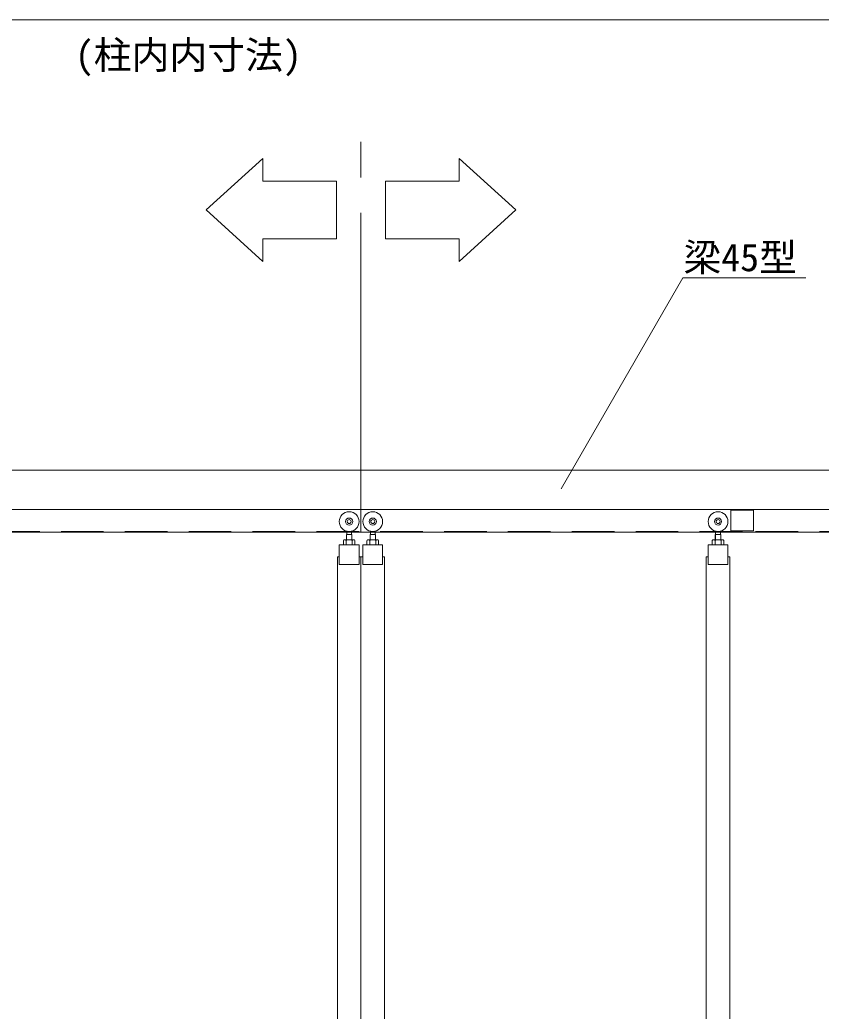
# Model space of a CAD drawing. Units: millimetres, scale not verified. Extents: x -10062 to 10062, y -16938 to 16938.
# Drawn here: x -3790 to -1757, y 9352 to 11868 of the extents above; entities that cross this region are included whole.
import ezdxf
from ezdxf.enums import TextEntityAlignment as Align

# ---------------------------------------------------------------- set-up
doc = ezdxf.new("R2010")
doc.units = ezdxf.units.MM
doc.header["$LTSCALE"] = 90
doc.linetypes.add('CHAIN2', pattern=[12, 9, -1, 1, -1])
doc.linetypes.add('DASHED1', pattern=[1.8, 1.2, -0.6])
for name, color, linetype, lineweight in [('0-C_寸法', 134, 'Continuous', 18), ('1-1_中央走行棒', 134, 'Continuous', 18), ('1-2_中央走行棒右', 134, 'Continuous', 18), ('1-3_中央走行棒左', 134, 'Continuous', 18), ('1-6_通芯', 134, 'CHAIN2', 18), ('1-B_文字', 134, 'Continuous', 18), ('1-E_梁45', 134, 'Continuous', 18)]:
    doc.layers.add(name, color=color, linetype=linetype, lineweight=lineweight)
doc.styles.add('ＭＳ ゴシック', font='')
doc.styles.get('ＭＳ ゴシック').set_extended_font_data('MS Gothic')

msp = doc.modelspace()

# ---------------------------------------------------------------- linework, layer by layer
at = {"layer": '0-C_寸法'}
msp.add_line((-5557.5, 11867.5), (-1167.5, 11867.5), dxfattribs=at)
at = {"layer": '1-1_中央走行棒'}
for p, q in [((-2024.75, 10561.1), (-2024.75, 10569.9)), ((-2012.25, 10561.1), (-2012.25, 10569.9)), ((-2029.63, 10548.06), (-2007.38, 10548.06)), ((-2029.63, 10548.06), (-2026, 10548.06)), ((-2026.44, 10548.06), (-2026.44, 10548.1)), ((-2026, 10546.06), (-2026, 10535.06)), ((-2025.2, 10548.06), (-2025.2, 10561.1)), ((-2011.8, 10548.06), (-2011.8, 10561.1)), ((-2011, 10548.06), (-2007.38, 10548.06)), ((-2011, 10546.06), (-2011, 10535.06)), ((-2010.56, 10548.06), (-2010.56, 10548.1))]:
    msp.add_line(p, q, dxfattribs=at)
for points in [[(-2003.75, 10546.06), (-2003.75, 10535.06), (-2033.25, 10535.06), (-2033.25, 10546.06)], [(-2026.44, 10548.1), (-2025.5, 10548.1), (-2025.5, 10561.1), (-2018.5, 10561.1)], [(-2010.56, 10548.1), (-2011.5, 10548.1), (-2011.5, 10561.1), (-2018.5, 10561.1)], [(-2043.5, 10505.06), (-2048.5, 10505.06), (-2048.5, 9173.06)], [(-1988.5, 9173.06), (-1988.5, 10505.06), (-1993.5, 10505.06)]]:
    msp.add_lwpolyline(points, dxfattribs=at)
msp.add_lwpolyline([(-2043.5, 10485.06), (-1993.5, 10485.06), (-1993.5, 10535.06), (-2043.5, 10535.06)], close=True, dxfattribs=at)
for radius in [25, 9, 5]:
    msp.add_circle((-2018.5, 10594.1), radius, dxfattribs=at)
for centre, radius, start, end in [((-2029.63, 10543.78), 4.28, 32.227, 147.773), ((-2018.5, 10533), 15.07, 60.137, 119.863), ((-2007.38, 10543.78), 4.28, 32.227, 147.773)]:
    msp.add_arc(centre, radius, start, end, dxfattribs=at)
at = {"layer": '1-2_中央走行棒右'}
for p, q in [((-2900.75, 10561.1), (-2900.75, 10569.9)), ((-2888.25, 10561.1), (-2888.25, 10569.9)), ((-2905.62, 10548.06), (-2883.38, 10548.06)), ((-2905.62, 10548.06), (-2902, 10548.06)), ((-2902.44, 10548.06), (-2902.44, 10548.1)), ((-2902, 10546.06), (-2902, 10535.06)), ((-2901.2, 10548.06), (-2901.2, 10561.1)), ((-2887.8, 10548.06), (-2887.8, 10561.1)), ((-2887, 10548.06), (-2883.38, 10548.06)), ((-2887, 10546.06), (-2887, 10535.06)), ((-2886.56, 10548.06), (-2886.56, 10548.1))]:
    msp.add_line(p, q, dxfattribs=at)
for points in [[(-2879.75, 10546.06), (-2879.75, 10535.06), (-2909.25, 10535.06), (-2909.25, 10546.06)], [(-2902.44, 10548.1), (-2901.5, 10548.1), (-2901.5, 10561.1), (-2894.5, 10561.1)], [(-2886.56, 10548.1), (-2887.5, 10548.1), (-2887.5, 10561.1), (-2894.5, 10561.1)], [(-2919.5, 10505.06), (-2924.5, 10505.06), (-2924.5, 9085.06)], [(-2864.5, 9173.06), (-2864.5, 10505.06), (-2869.5, 10505.06)]]:
    msp.add_lwpolyline(points, dxfattribs=at)
msp.add_lwpolyline([(-2919.5, 10485.06), (-2869.5, 10485.06), (-2869.5, 10535.06), (-2919.5, 10535.06)], close=True, dxfattribs=at)
for radius in [25, 9, 5]:
    msp.add_circle((-2894.5, 10594.1), radius, dxfattribs=at)
for centre, radius, start, end in [((-2905.62, 10543.78), 4.28, 32.227, 147.773), ((-2894.5, 10533), 15.07, 60.137, 119.863), ((-2883.38, 10543.78), 4.28, 32.227, 147.773)]:
    msp.add_arc(centre, radius, start, end, dxfattribs=at)
at = {"layer": '1-3_中央走行棒左'}
for p, q in [((-2960.75, 10561.1), (-2960.75, 10569.9)), ((-2948.25, 10561.1), (-2948.25, 10569.9)), ((-2965.63, 10548.06), (-2943.38, 10548.06)), ((-2965.63, 10548.06), (-2962, 10548.06)), ((-2962.44, 10548.06), (-2962.44, 10548.1)), ((-2962, 10546.06), (-2962, 10535.06)), ((-2961.2, 10548.06), (-2961.2, 10561.1)), ((-2947.8, 10548.06), (-2947.8, 10561.1)), ((-2947, 10548.06), (-2943.38, 10548.06)), ((-2947, 10546.06), (-2947, 10535.06)), ((-2946.56, 10548.06), (-2946.56, 10548.1))]:
    msp.add_line(p, q, dxfattribs=at)
for points in [[(-2939.75, 10546.06), (-2939.75, 10535.06), (-2969.25, 10535.06), (-2969.25, 10546.06)], [(-2962.44, 10548.1), (-2961.5, 10548.1), (-2961.5, 10561.1), (-2954.5, 10561.1)], [(-2946.56, 10548.1), (-2947.5, 10548.1), (-2947.5, 10561.1), (-2954.5, 10561.1)], [(-2979.5, 10505.06), (-2984.5, 10505.06), (-2984.5, 9173.06)], [(-2924.5, 9085.06), (-2924.5, 10505.06), (-2929.5, 10505.06)]]:
    msp.add_lwpolyline(points, dxfattribs=at)
msp.add_lwpolyline([(-2979.5, 10485.06), (-2929.5, 10485.06), (-2929.5, 10535.06), (-2979.5, 10535.06)], close=True, dxfattribs=at)
for radius in [25, 9, 5]:
    msp.add_circle((-2954.5, 10594.1), radius, dxfattribs=at)
for centre, radius, start, end in [((-2965.63, 10543.78), 4.28, 32.227, 147.773), ((-2954.5, 10533), 15.07, 60.137, 119.863), ((-2943.38, 10543.78), 4.28, 32.227, 147.773)]:
    msp.add_arc(centre, radius, start, end, dxfattribs=at)
at = {"layer": '1-6_通芯'}
msp.add_line((-2924.5, 10567.5), (-2924.5, 11595.07), dxfattribs=at)
at = {"layer": '1-B_文字'}
msp.add_line((-2107.22, 11212.5), (-1795.72, 11212.5), dxfattribs=at)
for points in [[(-3317.66, 11384.96), (-3173.25, 11515.73), (-3173.25, 11457.83), (-2986.61, 11457.83), (-2986.61, 11311.81), (-3173.25, 11311.81), (-3173.25, 11253.91)], [(-2531.34, 11384.96), (-2675.75, 11515.73), (-2675.75, 11457.83), (-2862.4, 11457.83), (-2862.4, 11311.81), (-2675.75, 11311.81), (-2675.75, 11253.91)]]:
    msp.add_lwpolyline(points, close=True, dxfattribs=at)
msp.add_lwpolyline([(-2416.38, 10677.62), (-2107.57, 11212.5), (-2107.22, 11212.5)], dxfattribs=at)
at = {"layer": '1-E_梁45'}
for p, q in [((-5312.5, 10624.5), (-1412.5, 10624.5)), ((-1957.5, 10624.5), (-5312.5, 10624.5)), ((-1928.5, 10622.9), (-1986.5, 10622.9)), ((-1412.5, 10624.5), (-1957.5, 10624.5))]:
    msp.add_line(p, q, dxfattribs=at)
at = {"layer": '1-E_梁45', "linetype": 'DASHED1'}
for p, q in [((-1957.5, 10569.1), (-5557.5, 10569.1)), ((-1167.5, 10569.1), (-1957.5, 10569.1))]:
    msp.add_line(p, q, dxfattribs=at)
at = {"layer": '1-E_梁45'}
for points in [[(-1012.5, 10624.5), (-1012.5, 10724.5), (-5712.5, 10724.5), (-5712.5, 10624.5)], [(-5369.5, 10567.5), (-1957.5, 10567.5), (-1957.5, 10570.5)], [(-1957.5, 10570.5), (-1957.5, 10567.5), (-1355.5, 10567.5)]]:
    msp.add_lwpolyline(points, dxfattribs=at)
msp.add_lwpolyline([(-1986.5, 10570.5), (-1928.5, 10570.5), (-1928.5, 10624.5), (-1986.5, 10624.5)], close=True, dxfattribs=at)

# ---------------------------------------------------------------- texts
at = {"layer": '0-C_寸法', "style": 'ＭＳ ゴシック'}
msp.add_text('(柱内内寸法)', height=70.38, dxfattribs=at).set_placement((-3650.5, 11721.9), align=Align.BOTTOM_LEFT)
at = {"layer": '1-B_文字', "style": 'ＭＳ ゴシック'}
msp.add_text('梁45型', height=70.38, dxfattribs=at).set_placement((-2106.22, 11208.4), align=Align.BOTTOM_LEFT)

doc.saveas('drawing.dxf')
